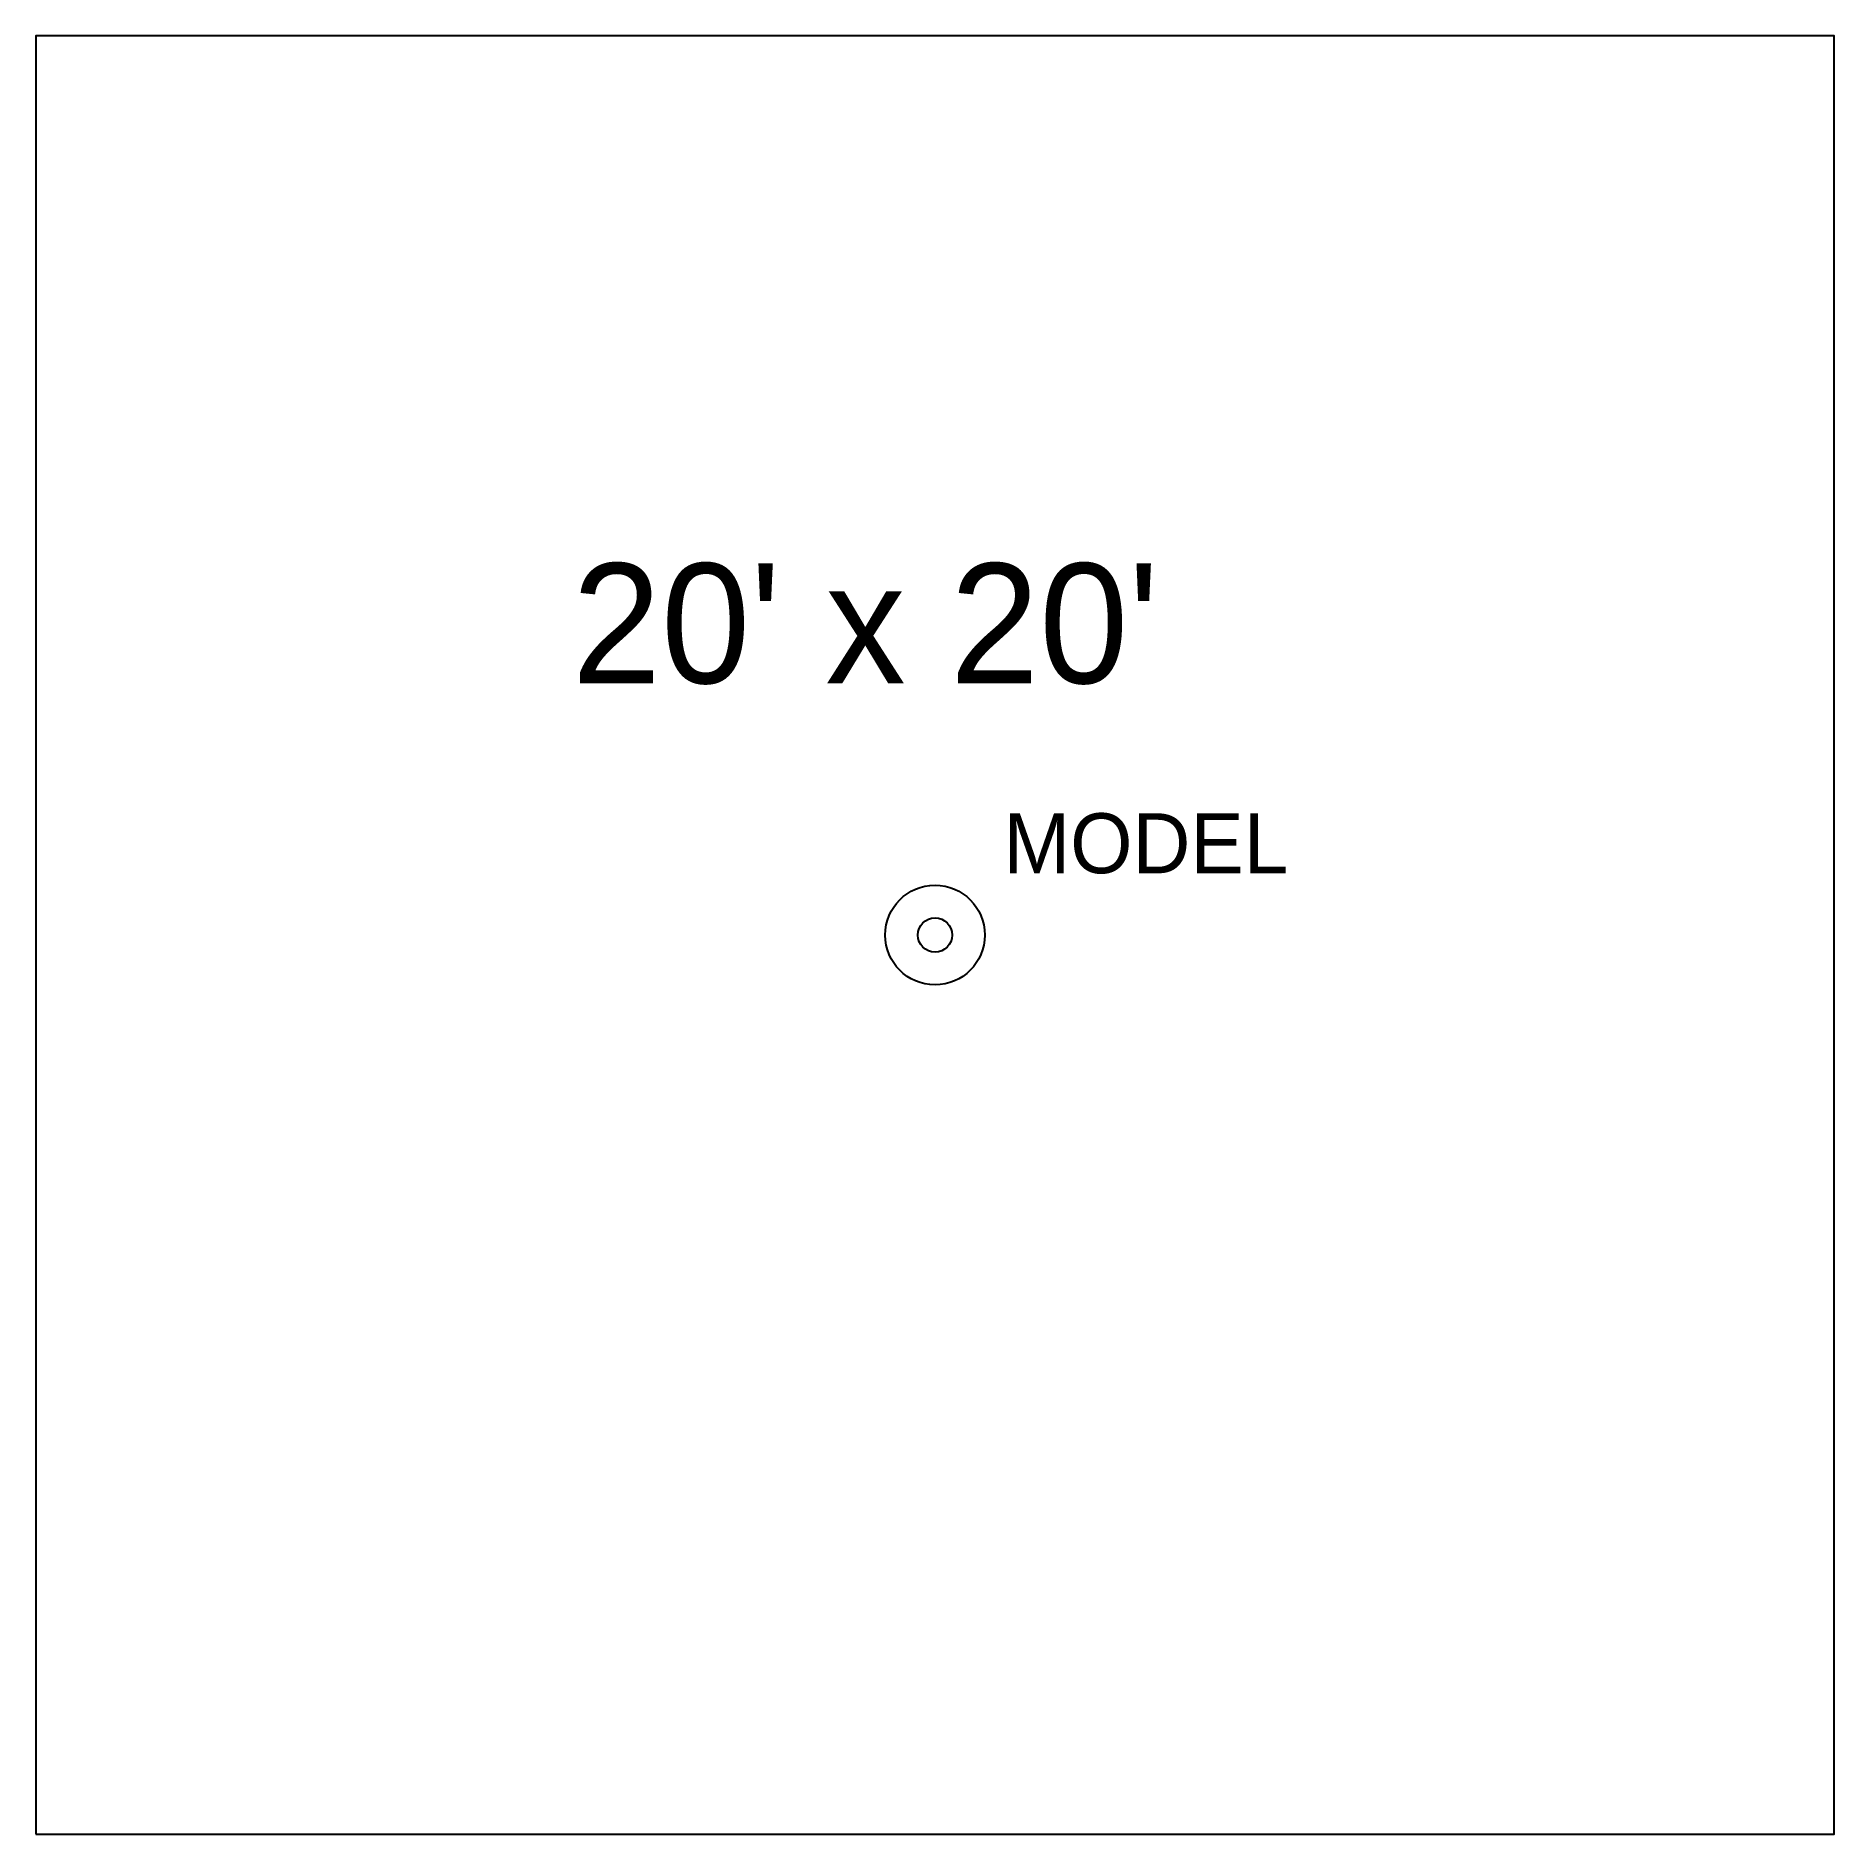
# Model space of a CAD drawing. Header units: feet. Extents: x -2362 to -2122, y 3758 to 3998.
import ezdxf

# ---------------------------------------------------------------- set-up
doc = ezdxf.new("R2010")
doc.units = ezdxf.units.FT
doc.header["$MEASUREMENT"] = 0
doc.layers.add('HeadCoverage', color=2, linetype='Continuous', plot=False)
doc.layers.add('Heads', color=1, linetype='Continuous')
doc.styles.get("Standard").update_dxf_attribs({"font": 'HCAD.SHX', "height": 8})

msp = doc.modelspace()

# ---------------------------------------------------------------- linework, layer by layer
at = {"layer": 'HeadCoverage'}
msp.add_lwpolyline([(-2362.44, 3758.01), (-2122.44, 3758.01), (-2122.44, 3998.01), (-2362.44, 3998.01)], close=True, dxfattribs=at)
at = {"layer": 'Heads'}
for radius in [6.65, 2.28]:
    msp.add_circle((-2242.44, 3878.01), radius, dxfattribs=at)

# ---------------------------------------------------------------- texts
at = {"layer": 'HeadCoverage'}
msp.add_text("20' x 20'", height=16, dxfattribs=at).set_placement((-2290.9, 3911.62))
at = {"layer": 'Heads'}
msp.add_attdef('MODEL', (-2233.31, 3886.26), 'model', height=8, dxfattribs=at)

doc.saveas('drawing.dxf')
